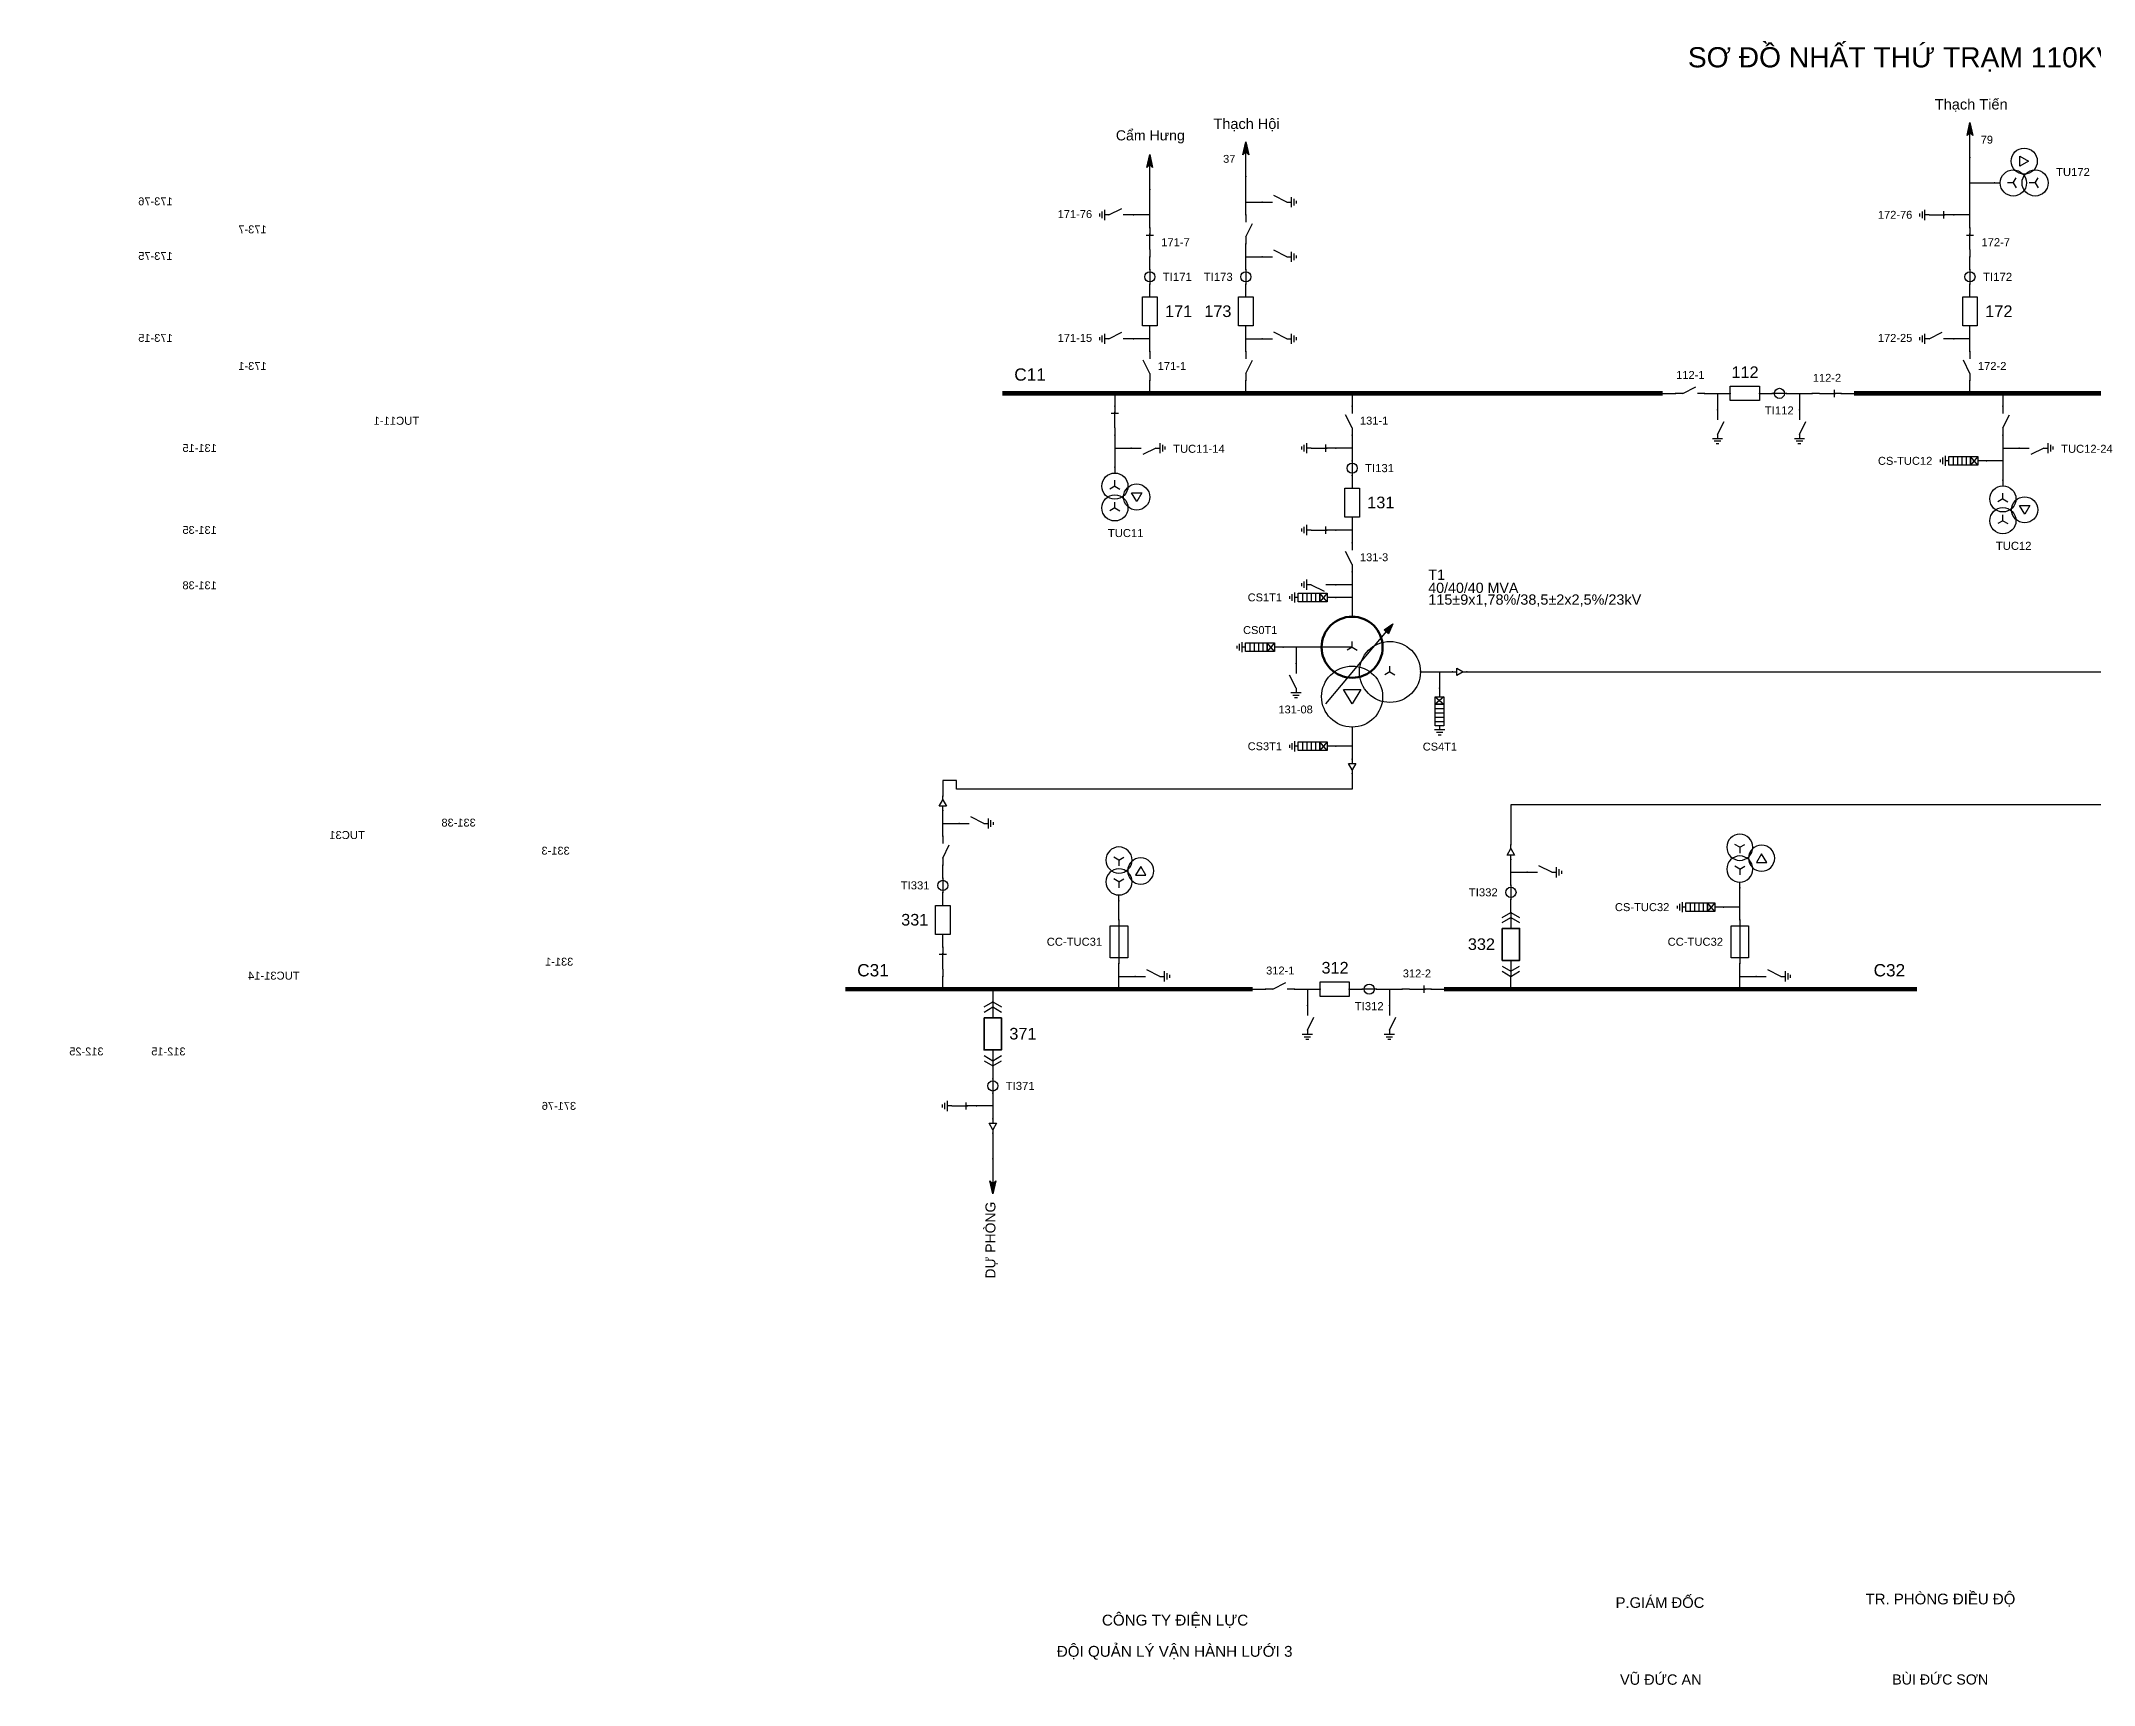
# Model space of a CAD drawing. Header units: millimetres. Extents: x -393 to 411, y 7 to 290.
# Drawn here: x -120 to 233.2, y 7 to 289.9 of the extents above; entities that cross this region are included whole.
import ezdxf

# ---------------------------------------------------------------- set-up
doc = ezdxf.new("R2010")
doc.units = ezdxf.units.MM
for name, color, linetype, lineweight in [('BUSBAR_110KV', 1, 'Continuous', 50), ('BUSBAR_35KV', 30, 'Continuous', 50), ('HV_110KV', 1, 'Continuous', 25), ('MV_22KV', 5, 'Continuous', 25), ('MV_35KV', 30, 'Continuous', 25)]:
    doc.layers.add(name, color=color, linetype=linetype, lineweight=lineweight)
doc.layers.add('SYM_PORTS', color=8, linetype='Continuous', plot=False)
doc.layers.add('TEXT', color=7, linetype='Continuous')
doc.styles.add('SLD_TEXT', font='arial.ttf')

# ---------------------------------------------------------------- blocks, each defined once
blk = doc.blocks.new('SYM_DISCONNECTOR_OPEN')
at = {"lineweight": 25}
for points in [[(0, -1.25), (-1.125, 1)], [(0, 2.5), (0, 1.25)], [(0, -1.25), (0, -2.5)]]:
    blk.add_lwpolyline(points, dxfattribs=at)
at = {"layer": 'SYM_PORTS'}
for p in [(0, 2.5), (0, -2.5)]:
    blk.add_point(p, dxfattribs=at)
blk.add_attdef('DEVICE_CODE', (1, -0.5), '', height=2)
blk = doc.blocks.new('SYM_EARTHING_SWITCH_OPEN')
at = {"lineweight": 25}
for points in [[(0, -1.25), (-1.125, 1)], [(0, 3), (0, 1.25)], [(-0.875, -2), (0.875, -2)], [(-0.5625, -2.4375), (0.5625, -2.4375)], [(-0.25, -2.875), (0.25, -2.875)], [(0, -1.25), (0, -2)]]:
    blk.add_lwpolyline(points, dxfattribs=at)
at = {"layer": 'SYM_PORTS'}
blk.add_point((0, 3), dxfattribs=at)
blk.add_attdef('DEVICE_CODE', (1.875, 0), '', height=2)
blk = doc.blocks.new('SYM_CIRCUIT_BREAKER')
at = {"lineweight": 25}
blk.add_lwpolyline([(-1.25, 2.5), (1.25, 2.5), (1.25, -2.5), (-1.25, -2.5)], close=True, dxfattribs=at)
at = {"layer": 'SYM_PORTS'}
for p in [(0, 2.5), (0, -2.5)]:
    blk.add_point(p, dxfattribs=at)
blk.add_attdef('DEVICE_CODE', (2.25, -0.5), '', height=2)
at = {"flags": 1}
blk.add_attdef('RATING', (2.25, -3.5), '', height=2, dxfattribs=at)
blk = doc.blocks.new('SYM_CURRENT_TRANSFORMER')
at = {"lineweight": 25}
blk.add_lwpolyline([(0, 1.25), (0, -1.25)], dxfattribs=at)
blk.add_circle((0, 0), 0.875, dxfattribs=at)
at = {"layer": 'SYM_PORTS'}
for p in [(0, 1.25), (0, -1.25)]:
    blk.add_point(p, dxfattribs=at)
blk.add_attdef('DEVICE_CODE', (1.875, -1.75), '', height=2)
at = {"flags": 1}
blk.add_attdef('RATIO', (1.875, -4.75), '', height=2, dxfattribs=at)
blk = doc.blocks.new('SYM_DISCONNECTOR_CLOSED')
at = {"lineweight": 25}
for points in [[(-0.625, 1.25), (0.625, 1.25)], [(0, 2.5), (0, 1.25)], [(0, -1.25), (0, 1.5)], [(0, -1.25), (0, -2.5)]]:
    blk.add_lwpolyline(points, dxfattribs=at)
at = {"layer": 'SYM_PORTS'}
for p in [(0, 2.5), (0, -2.5)]:
    blk.add_point(p, dxfattribs=at)
blk.add_attdef('DEVICE_CODE', (1.625, -0.5), '', height=2)
blk = doc.blocks.new('SYM_LINE_FEEDER_ARROW')
blk.add_hatch(color=7).paths.add_polyline_path([(0, -3), (-0.5, -0.75), (0, -1.25), (0.5, -0.75)])
at = {"lineweight": 25}
blk.add_lwpolyline([(0, 3), (0, -1.25)], dxfattribs=at)
blk.add_lwpolyline([(0, -3), (-0.5, -0.75), (0, -1.25), (0.5, -0.75)], close=True, dxfattribs=at)
at = {"layer": 'SYM_PORTS'}
blk.add_point((0, 3), dxfattribs=at)
blk.add_attdef('LINE_NAME', (1.5, 0), '', height=2)
blk = doc.blocks.new('SYM_VOLTAGE_TRANSFORMER')
at = {"lineweight": 25}
for points in [[(0, 4.625), (0, 3.625)], [(0, 1.375), (-0.8625, 0.875)], [(0, 1.375), (0, 2.375)], [(0, 1.375), (0.8625, 0.875)], [(0, -2.375), (-0.8625, -2.875)], [(0, -2.375), (0, -1.375)], [(0, -2.375), (0.8625, -2.875)]]:
    blk.add_lwpolyline(points, dxfattribs=at)
blk.add_lwpolyline([(2.875, 0.25), (4.625, 0.25), (3.75, -1.25)], close=True, dxfattribs=at)
for centre in [(0, 1.375), (3.75, -0.5), (0, -2.375)]:
    blk.add_circle(centre, 2.25, dxfattribs=at)
at = {"layer": 'SYM_PORTS'}
blk.add_point((0, 4.625), dxfattribs=at)
blk.add_attdef('DEVICE_CODE', (7, 1.625), '', height=2)
at = {"flags": 1}
blk.add_attdef('RATIO', (7, -1.375), '', height=2, dxfattribs=at)
blk = doc.blocks.new('SYM_EARTHING_SWITCH_CLOSED')
at = {"lineweight": 25}
for points in [[(-0.625, 1.25), (0.625, 1.25)], [(0, 3), (0, 1.25)], [(0, -1.25), (0, 1.5)], [(-0.875, -2), (0.875, -2)], [(-0.5625, -2.4375), (0.5625, -2.4375)], [(-0.25, -2.875), (0.25, -2.875)], [(0, -1.25), (0, -2)]]:
    blk.add_lwpolyline(points, dxfattribs=at)
at = {"layer": 'SYM_PORTS'}
blk.add_point((0, 3), dxfattribs=at)
blk.add_attdef('DEVICE_CODE', (1.875, 0), '', height=2)
blk = doc.blocks.new('SYM_SURGE_ARRESTER')
at = {"lineweight": 25}
for points in [[(0, 4), (0, 2.5)], [(-0.75, 2.5), (0.75, 1.25)], [(0.75, 2.5), (-0.75, 1.25)], [(-0.75, 0.5), (0.75, 0.5)], [(-0.875, -3.125), (0.875, -3.125)], [(-0.75, -0.25), (0.75, -0.25)], [(-0.75, -1), (0.75, -1)], [(-0.75, -1.75), (0.75, -1.75)], [(0, -2.5), (0, -3.125)], [(-0.5625, -3.5625), (0.5625, -3.5625)], [(-0.25, -4), (0.25, -4)]]:
    blk.add_lwpolyline(points, dxfattribs=at)
for points in [[(-0.75, 2.5), (0.75, 2.5), (0.75, 1.25), (-0.75, 1.25)], [(-0.75, 1.25), (0.75, 1.25), (0.75, -2.5), (-0.75, -2.5)]]:
    blk.add_lwpolyline(points, close=True, dxfattribs=at)
at = {"layer": 'SYM_PORTS'}
blk.add_point((0, 4), dxfattribs=at)
blk.add_attdef('DEVICE_CODE', (1.875, 1), '', height=2)
blk = doc.blocks.new('SYM_TRANSFORMER_3W')
blk.add_hatch(color=7).paths.add_polyline_path([(3.75, 8.25), (3.0125, 6.575), (2.2375, 7.225)])
at = {"lineweight": 25}
for points in [[(-7.75, -5.5), (3.0125, 7.35)], [(-3.25, 4.25), (-8.5, 4.25)], [(-3.25, 4.25), (-4.1125, 3.75)], [(-3.25, 4.25), (-3.25, 5.25)], [(-3.25, 4.25), (-2.3875, 3.75)], [(3.25, 0), (2.3875, -0.5)], [(3.25, 0), (3.25, 1)], [(3.25, 0), (4.1125, -0.5)]]:
    blk.add_lwpolyline(points, dxfattribs=at)
for points in [[(3.75, 8.25), (3.0125, 6.575), (2.2375, 7.225)], [(-4.75, -3), (-1.75, -3), (-3.25, -5.5)]]:
    blk.add_lwpolyline(points, close=True, dxfattribs=at)
at = {"lineweight": 50}
blk.add_circle((-3.25, 4.25), 5.25, dxfattribs=at)
at = {"lineweight": 25}
for centre in [(3.25, 0), (-3.25, -4.25)]:
    blk.add_circle(centre, 5.25, dxfattribs=at)
at = {"layer": 'SYM_PORTS'}
for p in [(-3.25, 9.5), (-8.5, 4.25), (8.5, 0), (-3.25, -9.5)]:
    blk.add_point(p, dxfattribs=at)
blk.add_attdef('DEVICE_CODE', (9.5, 6.5), '', height=2)
at = {"flags": 1}
for tag, p in [('POWER', (9.5, 3.5)), ('VOLTAGE_RATIO', (9.5, 0.5))]:
    blk.add_attdef(tag, p, '', height=2, dxfattribs=at)
blk = doc.blocks.new('SYM_CABLE_TERMINATION')
at = {"lineweight": 25}
blk.add_lwpolyline([(-0.625, 0.5), (0.625, 0.5), (0, -0.625)], close=True, dxfattribs=at)
for points in [[(0, 1.25), (0, 0.5)], [(0, -0.625), (0, -1.25)]]:
    blk.add_lwpolyline(points, dxfattribs=at)
at = {"layer": 'SYM_PORTS'}
for p in [(0, 1.25), (0, -1.25)]:
    blk.add_point(p, dxfattribs=at)
blk = doc.blocks.new('SYM_DRAWOUT_BREAKER')
at = {"lineweight": 25}
for points in [[(-1.5, 4.625), (0, 5.5), (1.5, 4.625)], [(-1.5, 3.75), (0, 4.625), (1.5, 3.75)], [(0, 5.5), (0, 2.75)], [(0, -2.75), (0, -5.5)], [(-1.5, -3.75), (0, -4.625), (1.5, -3.75)], [(-1.5, -4.625), (0, -5.5), (1.5, -4.625)]]:
    blk.add_lwpolyline(points, dxfattribs=at)
at = {"lineweight": 35}
blk.add_lwpolyline([(-1.5, 2.75), (1.5, 2.75), (1.5, -2.75), (-1.5, -2.75)], close=True, dxfattribs=at)
at = {"layer": 'SYM_PORTS'}
for p in [(0, 5.5), (0, -5.5)]:
    blk.add_point(p, dxfattribs=at)
blk.add_attdef('DEVICE_CODE', (2.5, 2.5), '', height=2)
at = {"flags": 1}
blk.add_attdef('RATING', (2.5, -0.5), '', height=2, dxfattribs=at)
blk = doc.blocks.new('SYM_FUSE_DISCONNECTOR')
at = {"lineweight": 25}
blk.add_lwpolyline([(0, 3.75), (0, -3.75)], dxfattribs=at)
blk.add_lwpolyline([(-1.5, 2.75), (1.5, 2.75), (1.5, -2.75), (-1.5, -2.75)], close=True, dxfattribs=at)
at = {"layer": 'SYM_PORTS'}
for p in [(0, 3.75), (0, -3.75)]:
    blk.add_point(p, dxfattribs=at)
blk.add_attdef('DEVICE_CODE', (2.5, 0.75), '', height=2)
at = {"flags": 1}
blk.add_attdef('RATING', (2.5, -2.25), '', height=2, dxfattribs=at)

msp = doc.modelspace()

# ---------------------------------------------------------------- linework, layer by layer
at = {"layer": 'BUSBAR_110KV', "const_width": 0.775}
for points in [[(45.41, 229.26), (159.04, 229.26)], [(191.95, 229.26), (319.31, 229.26)]]:
    msp.add_lwpolyline(points, dxfattribs=at)
at = {"layer": 'BUSBAR_35KV', "const_width": 0.775}
for points in [[(18.39, 126.76), (88.49, 126.76)], [(121.4, 126.76), (202.79, 126.76)]]:
    msp.add_lwpolyline(points, dxfattribs=at)
at = {"layer": 'HV_110KV'}
for points in [[(211.89, 265.47), (211.89, 269.87)], [(87.3, 262.17), (87.3, 266.57)], [(211.89, 259.97), (211.89, 265.47)], [(211.89, 265.47), (216.1, 265.47)], [(70.77, 259.97), (70.77, 264.37)], [(87.3, 259.97), (87.3, 262.17)], [(87.3, 262.17), (90.11, 262.17)], [(70.77, 259.97), (67.97, 259.97)], [(70.77, 257.76), (70.77, 259.97)], [(211.89, 259.97), (209.09, 259.97)], [(211.89, 257.76), (211.89, 259.97)], [(87.3, 252.76), (87.3, 254.97)], [(70.77, 250.56), (70.77, 252.76)], [(87.3, 250.56), (87.3, 252.76)], [(87.3, 252.76), (90.11, 252.76)], [(211.89, 250.56), (211.89, 252.76)], [(70.77, 245.86), (70.77, 248.06)], [(87.3, 245.86), (87.3, 248.06)], [(211.89, 245.86), (211.89, 248.06)], [(70.77, 238.66), (70.77, 240.86)], [(87.3, 238.66), (87.3, 240.86)], [(211.89, 238.66), (211.89, 240.86)], [(70.77, 238.66), (67.97, 238.66)], [(70.77, 236.46), (70.77, 238.66)], [(87.3, 236.46), (87.3, 238.66)], [(87.3, 238.66), (90.11, 238.66)], [(211.89, 238.66), (209.09, 238.66)], [(211.89, 236.46), (211.89, 238.66)], [(70.77, 229.26), (70.77, 231.46)], [(87.3, 229.26), (87.3, 231.46)], [(211.89, 229.26), (211.89, 231.46)], [(64.77, 229.26), (64.77, 227.06)], [(105.59, 229.26), (105.59, 227.06)], [(159.04, 229.26), (161.24, 229.26)], [(166.24, 229.26), (168.45, 229.26)], [(168.45, 229.26), (168.45, 226.45)], [(168.45, 229.26), (170.65, 229.26)], [(175.65, 229.26), (177.85, 229.26)], [(180.35, 229.26), (182.55, 229.26)], [(182.55, 229.26), (182.55, 226.45)], [(182.55, 229.26), (184.75, 229.26)], [(189.75, 229.26), (191.95, 229.26)], [(217.55, 229.26), (217.55, 227.06)], [(64.77, 222.06), (64.77, 219.85)], [(64.77, 219.85), (67.57, 219.85)], [(64.77, 219.85), (64.77, 216.55)], [(105.59, 219.85), (102.79, 219.85)], [(105.59, 222.06), (105.59, 219.85)], [(105.59, 219.85), (105.59, 217.65)], [(217.55, 222.06), (217.55, 219.85)], [(217.55, 219.85), (220.35, 219.85)], [(217.55, 219.85), (217.55, 217.65)], [(217.55, 217.65), (214.75, 217.65)], [(217.55, 217.65), (217.55, 214.35)], [(105.59, 215.15), (105.59, 212.95)], [(105.59, 205.75), (102.79, 205.75)], [(105.59, 207.95), (105.59, 205.75)], [(105.59, 205.75), (105.59, 203.55)], [(105.59, 198.55), (105.59, 196.35)], [(105.59, 196.35), (102.79, 196.35)], [(105.59, 196.35), (105.59, 194.15)], [(105.59, 194.15), (102.79, 194.15)], [(105.59, 194.15), (105.59, 190.84)], [(95.94, 185.59), (93.73, 185.59)], [(100.34, 185.59), (95.94, 185.59)], [(95.94, 185.59), (95.94, 182.79)]]:
    msp.add_lwpolyline(points, dxfattribs=at)
at = {"layer": 'MV_22KV'}
for points in [[(117.34, 181.34), (120.64, 181.34)], [(120.64, 181.34), (120.64, 178.54)], [(120.64, 181.34), (122.84, 181.34)], [(125.34, 181.34), (128.04, 181.34), (238.5, 181.34), (238.5, 161.45), (367.65, 161.45), (367.65, 178.14), (370.35, 178.14)]]:
    msp.add_lwpolyline(points, dxfattribs=at)
at = {"layer": 'MV_35KV'}
for points in [[(105.59, 171.84), (105.59, 168.54)], [(105.59, 168.54), (102.79, 168.54)], [(105.59, 168.54), (105.59, 166.34)], [(105.59, 163.84), (105.59, 161.14), (37.5, 161.14), (37.5, 162.67), (35.16, 162.67), (35.16, 159.97)], [(258.37, 163.84), (258.37, 161.14), (258.37, 158.45), (132.91, 158.45), (132.91, 154.26), (132.91, 151.56)], [(35.16, 155.26), (35.16, 157.47)], [(35.16, 153.06), (35.16, 155.26)], [(35.16, 155.26), (37.96, 155.26)], [(132.91, 146.86), (132.91, 149.06)], [(35.16, 145.86), (35.16, 148.06)], [(132.91, 144.66), (132.91, 146.86)], [(132.91, 146.86), (135.71, 146.86)], [(35.16, 141.16), (35.16, 143.36)], [(65.47, 138.66), (65.47, 141.96)], [(132.91, 139.96), (132.91, 142.16)], [(172.29, 140.86), (172.29, 144.16)], [(172.29, 140.86), (169.49, 140.86)], [(172.29, 138.66), (172.29, 140.86)], [(35.16, 133.96), (35.16, 136.16)], [(65.47, 128.96), (65.47, 131.16)], [(172.29, 128.96), (172.29, 131.16)], [(35.16, 126.76), (35.16, 128.96)], [(65.47, 126.76), (65.47, 128.96)], [(65.47, 128.96), (68.27, 128.96)], [(132.91, 126.76), (132.91, 128.96)], [(172.29, 126.76), (172.29, 128.96)], [(172.29, 128.96), (175.1, 128.96)], [(43.76, 126.76), (43.76, 124.56)], [(88.49, 126.76), (90.69, 126.76)], [(95.69, 126.76), (97.89, 126.76)], [(97.89, 126.76), (97.89, 123.95)], [(97.89, 126.76), (100.09, 126.76)], [(105.09, 126.76), (107.29, 126.76)], [(109.79, 126.76), (112, 126.76)], [(112, 126.76), (112, 123.95)], [(112, 126.76), (114.2, 126.76)], [(119.2, 126.76), (121.4, 126.76)], [(43.76, 113.56), (43.76, 111.35)], [(43.76, 106.65), (40.96, 106.65)], [(43.76, 108.85), (43.76, 106.65)], [(43.76, 106.65), (43.76, 104.45)], [(43.76, 101.95), (43.76, 97.55)]]:
    msp.add_lwpolyline(points, dxfattribs=at)

# ---------------------------------------------------------------- block references
at = {"layer": 'HV_110KV', "rotation": 180}
for p in [(211.89, 272.87), (87.3, 269.57), (70.77, 267.37)]:
    msp.add_blockref('SYM_LINE_FEEDER_ARROW', p, dxfattribs=at)
at = {"layer": 'HV_110KV'}
ref = msp.add_blockref('SYM_VOLTAGE_TRANSFORMER', (220.72, 265.47), dxfattribs=dict(at, rotation=90))
ref.add_attrib('DEVICE_CODE', 'TU172', (226.7, 266.66), dxfattribs={"layer": 'TEXT', "height": 1.387, "style": 'SLD_TEXT'})
ref = msp.add_blockref('SYM_EARTHING_SWITCH_OPEN', (93.11, 262.17), dxfattribs=dict(at, xscale=-1, rotation=90))
ref.add_attrib('DEVICE_CODE', '173-76', (97.34, 261.63), dxfattribs={"layer": 'TEXT', "extrusion": (0, 0, -1), "height": 1.361, "style": 'SLD_TEXT'})
ref = msp.add_blockref('SYM_DISCONNECTOR_OPEN', (87.3, 257.47), dxfattribs=dict(at, xscale=-1))
ref.add_attrib('DEVICE_CODE', '173-7', (81.17, 256.8), dxfattribs={"layer": 'TEXT', "extrusion": (0, 0, -1), "height": 1.363, "style": 'SLD_TEXT'})
ref = msp.add_blockref('SYM_EARTHING_SWITCH_OPEN', (64.97, 259.97), dxfattribs=dict(at, rotation=270))
ref.add_attrib('DEVICE_CODE', '171-76', (54.93, 259.43), dxfattribs={"layer": 'TEXT', "height": 1.361, "style": 'SLD_TEXT'})
ref = msp.add_blockref('SYM_EARTHING_SWITCH_CLOSED', (206.09, 259.97), dxfattribs=dict(at, rotation=270))
ref.add_attrib('DEVICE_CODE', '172-76', (196.05, 259.31), dxfattribs={"layer": 'TEXT', "height": 1.361, "style": 'SLD_TEXT'})
ref = msp.add_blockref('SYM_DISCONNECTOR_CLOSED', (70.77, 255.26), dxfattribs=at)
ref.add_attrib('DEVICE_CODE', '171-7', (72.75, 254.59), dxfattribs={"layer": 'TEXT', "height": 1.374, "style": 'SLD_TEXT'})
ref = msp.add_blockref('SYM_DISCONNECTOR_CLOSED', (211.89, 255.26), dxfattribs=at)
ref.add_attrib('DEVICE_CODE', '172-7', (213.87, 254.59), dxfattribs={"layer": 'TEXT', "height": 1.374, "style": 'SLD_TEXT'})
ref = msp.add_blockref('SYM_EARTHING_SWITCH_OPEN', (93.11, 252.76), dxfattribs=dict(at, xscale=-1, rotation=90))
ref.add_attrib('DEVICE_CODE', '173-75', (97.34, 252.23), dxfattribs={"layer": 'TEXT', "extrusion": (0, 0, -1), "height": 1.361, "style": 'SLD_TEXT'})
ref = msp.add_blockref('SYM_CURRENT_TRANSFORMER', (70.77, 249.31), dxfattribs=at)
ref.add_attrib('DEVICE_CODE', 'TI171', (73, 248.61), dxfattribs={"layer": 'TEXT', "height": 1.406, "style": 'SLD_TEXT'})
ref = msp.add_blockref('SYM_CURRENT_TRANSFORMER', (87.3, 249.31), dxfattribs=at)
ref.add_attrib('DEVICE_CODE', 'TI173', (80.06, 248.62), dxfattribs={"layer": 'TEXT', "height": 1.394, "style": 'SLD_TEXT'})
ref = msp.add_blockref('SYM_CURRENT_TRANSFORMER', (211.89, 249.31), dxfattribs=at)
ref.add_attrib('DEVICE_CODE', 'TI172', (214.12, 248.61), dxfattribs={"layer": 'TEXT', "height": 1.406, "style": 'SLD_TEXT'})
ref = msp.add_blockref('SYM_CIRCUIT_BREAKER', (70.77, 243.36), dxfattribs=at)
ref.add_attrib('DEVICE_CODE', '171', (73.38, 242.38), dxfattribs={"layer": 'TEXT', "height": 2.02, "style": 'SLD_TEXT'})
ref = msp.add_blockref('SYM_CIRCUIT_BREAKER', (87.3, 243.36), dxfattribs=at)
ref.add_attrib('DEVICE_CODE', '173', (80.15, 242.4), dxfattribs={"layer": 'TEXT', "height": 2.003, "style": 'SLD_TEXT'})
ref = msp.add_blockref('SYM_CIRCUIT_BREAKER', (211.89, 243.36), dxfattribs=at)
ref.add_attrib('DEVICE_CODE', '172', (214.5, 242.38), dxfattribs={"layer": 'TEXT', "height": 2.02, "style": 'SLD_TEXT'})
ref = msp.add_blockref('SYM_EARTHING_SWITCH_OPEN', (93.11, 238.66), dxfattribs=dict(at, xscale=-1, rotation=90))
ref.add_attrib('DEVICE_CODE', '173-15', (97.34, 238.13), dxfattribs={"layer": 'TEXT', "extrusion": (0, 0, -1), "height": 1.361, "style": 'SLD_TEXT'})
ref = msp.add_blockref('SYM_EARTHING_SWITCH_OPEN', (64.97, 238.66), dxfattribs=dict(at, rotation=270))
ref.add_attrib('DEVICE_CODE', '171-15', (54.93, 238.13), dxfattribs={"layer": 'TEXT', "height": 1.361, "style": 'SLD_TEXT'})
ref = msp.add_blockref('SYM_EARTHING_SWITCH_OPEN', (206.09, 238.66), dxfattribs=dict(at, rotation=270))
ref.add_attrib('DEVICE_CODE', '172-25', (196.05, 238.13), dxfattribs={"layer": 'TEXT', "height": 1.361, "style": 'SLD_TEXT'})
ref = msp.add_blockref('SYM_DISCONNECTOR_OPEN', (87.3, 233.96), dxfattribs=dict(at, xscale=-1))
ref.add_attrib('DEVICE_CODE', '173-1', (81.17, 233.3), dxfattribs={"layer": 'TEXT', "extrusion": (0, 0, -1), "height": 1.363, "style": 'SLD_TEXT'})
ref = msp.add_blockref('SYM_DISCONNECTOR_OPEN', (70.77, 233.96), dxfattribs=at)
ref.add_attrib('DEVICE_CODE', '171-1', (72.13, 233.29), dxfattribs={"layer": 'TEXT', "height": 1.374, "style": 'SLD_TEXT'})
ref = msp.add_blockref('SYM_DISCONNECTOR_OPEN', (163.74, 229.26), dxfattribs=dict(at, rotation=270))
ref.add_attrib('DEVICE_CODE', '112-1', (161.35, 231.76), dxfattribs={"layer": 'TEXT', "height": 1.36, "style": 'SLD_TEXT'})
ref = msp.add_blockref('SYM_CIRCUIT_BREAKER', (173.15, 229.26), dxfattribs=dict(at, rotation=270))
ref.add_attrib('DEVICE_CODE', '112', (170.87, 231.91), dxfattribs={"layer": 'TEXT', "height": 1.999, "style": 'SLD_TEXT'})
ref = msp.add_blockref('SYM_DISCONNECTOR_OPEN', (211.89, 233.96), dxfattribs=at)
ref.add_attrib('DEVICE_CODE', '172-2', (213.25, 233.29), dxfattribs={"layer": 'TEXT', "height": 1.374, "style": 'SLD_TEXT'})
ref = msp.add_blockref('SYM_CURRENT_TRANSFORMER', (179.1, 229.26), dxfattribs=dict(at, rotation=270))
ref.add_attrib('DEVICE_CODE', 'TI112', (176.59, 225.63), dxfattribs={"layer": 'TEXT', "height": 1.392, "style": 'SLD_TEXT'})
ref = msp.add_blockref('SYM_DISCONNECTOR_CLOSED', (187.25, 229.26), dxfattribs=dict(at, rotation=270))
ref.add_attrib('DEVICE_CODE', '112-2', (184.86, 231.26), dxfattribs={"layer": 'TEXT', "height": 1.36, "style": 'SLD_TEXT'})
ref = msp.add_blockref('SYM_DISCONNECTOR_OPEN', (217.55, 224.56), dxfattribs=dict(at, xscale=-1))
ref.add_attrib('DEVICE_CODE', 'TUC12-2', (208.34, 223.86), dxfattribs={"layer": 'TEXT', "extrusion": (0, 0, -1), "height": 1.381, "style": 'SLD_TEXT'})
ref = msp.add_blockref('SYM_EARTHING_SWITCH_OPEN', (182.55, 223.45), dxfattribs=dict(at, xscale=-1))
ref.add_attrib('DEVICE_CODE', '112-25', (179.77, 217.86), dxfattribs={"layer": 'TEXT', "extrusion": (0, 0, -1), "height": 1.358, "style": 'SLD_TEXT'})
ref = msp.add_blockref('SYM_EARTHING_SWITCH_OPEN', (168.45, 223.45), dxfattribs=dict(at, xscale=-1))
ref.add_attrib('DEVICE_CODE', '112-15', (165.67, 217.86), dxfattribs={"layer": 'TEXT', "extrusion": (0, 0, -1), "height": 1.358, "style": 'SLD_TEXT'})
ref = msp.add_blockref('SYM_DISCONNECTOR_CLOSED', (64.77, 224.56), dxfattribs=dict(at, xscale=-1))
ref.add_attrib('DEVICE_CODE', 'TUC11-1', (54.93, 223.86), dxfattribs={"layer": 'TEXT', "extrusion": (0, 0, -1), "height": 1.381, "style": 'SLD_TEXT'})
ref = msp.add_blockref('SYM_DISCONNECTOR_OPEN', (105.59, 224.56), dxfattribs=at)
ref.add_attrib('DEVICE_CODE', '131-1', (106.94, 223.89), dxfattribs={"layer": 'TEXT', "height": 1.36, "style": 'SLD_TEXT'})
ref = msp.add_blockref('SYM_EARTHING_SWITCH_OPEN', (252.57, 219.85), dxfattribs=dict(at, xscale=-1, rotation=270))
ref.add_attrib('DEVICE_CODE', '132-25', (242.53, 219.07), dxfattribs={"layer": 'TEXT', "extrusion": (0, 0, -1), "height": 1.358, "style": 'SLD_TEXT'})
ref = msp.add_blockref('SYM_EARTHING_SWITCH_CLOSED', (99.79, 219.85), dxfattribs=dict(at, xscale=-1, rotation=270))
ref.add_attrib('DEVICE_CODE', '131-15', (89.75, 219.19), dxfattribs={"layer": 'TEXT', "extrusion": (0, 0, -1), "height": 1.358, "style": 'SLD_TEXT'})
ref = msp.add_blockref('SYM_EARTHING_SWITCH_OPEN', (70.57, 219.85), dxfattribs=dict(at, rotation=90))
ref.add_attrib('DEVICE_CODE', 'TUC11-14', (74.8, 219.04), dxfattribs={"layer": 'TEXT', "height": 1.377, "style": 'SLD_TEXT'})
ref = msp.add_blockref('SYM_EARTHING_SWITCH_OPEN', (223.35, 219.85), dxfattribs=dict(at, rotation=90))
ref.add_attrib('DEVICE_CODE', 'TUC12-24', (227.58, 219.04), dxfattribs={"layer": 'TEXT', "height": 1.377, "style": 'SLD_TEXT'})
ref = msp.add_blockref('SYM_VOLTAGE_TRANSFORMER', (64.77, 211.93), dxfattribs=at)
ref.add_attrib('DEVICE_CODE', 'TUC11', (63.57, 204.54), dxfattribs={"layer": 'TEXT', "height": 1.383, "style": 'SLD_TEXT'})
ref = msp.add_blockref('SYM_CURRENT_TRANSFORMER', (105.59, 216.4), dxfattribs=at)
ref.add_attrib('DEVICE_CODE', 'TI131', (107.82, 215.71), dxfattribs={"layer": 'TEXT', "height": 1.391, "style": 'SLD_TEXT'})
ref = msp.add_blockref('SYM_SURGE_ARRESTER', (210.75, 217.65), dxfattribs=dict(at, rotation=270))
ref.add_attrib('DEVICE_CODE', 'CS-TUC12', (196.05, 216.97), dxfattribs={"layer": 'TEXT', "height": 1.371, "style": 'SLD_TEXT'})
ref = msp.add_blockref('SYM_CIRCUIT_BREAKER', (105.59, 210.45), dxfattribs=at)
ref.add_attrib('DEVICE_CODE', '131', (108.19, 209.49), dxfattribs={"layer": 'TEXT', "height": 2.003, "style": 'SLD_TEXT'})
ref = msp.add_blockref('SYM_VOLTAGE_TRANSFORMER', (217.55, 209.73), dxfattribs=at)
ref.add_attrib('DEVICE_CODE', 'TUC12', (216.35, 202.34), dxfattribs={"layer": 'TEXT', "height": 1.383, "style": 'SLD_TEXT'})
ref = msp.add_blockref('SYM_EARTHING_SWITCH_OPEN', (252.57, 205.75), dxfattribs=dict(at, xscale=-1, rotation=270))
ref.add_attrib('DEVICE_CODE', '132-35', (242.53, 204.97), dxfattribs={"layer": 'TEXT', "extrusion": (0, 0, -1), "height": 1.358, "style": 'SLD_TEXT'})
ref = msp.add_blockref('SYM_EARTHING_SWITCH_CLOSED', (99.79, 205.75), dxfattribs=dict(at, xscale=-1, rotation=270))
ref.add_attrib('DEVICE_CODE', '131-35', (89.75, 205.09), dxfattribs={"layer": 'TEXT', "extrusion": (0, 0, -1), "height": 1.358, "style": 'SLD_TEXT'})
ref = msp.add_blockref('SYM_DISCONNECTOR_OPEN', (105.59, 201.05), dxfattribs=at)
ref.add_attrib('DEVICE_CODE', '131-3', (106.94, 200.39), dxfattribs={"layer": 'TEXT', "height": 1.36, "style": 'SLD_TEXT'})
ref = msp.add_blockref('SYM_TRANSFORMER_3W', (108.84, 181.34), dxfattribs=at)
ref.add_attrib('DEVICE_CODE', 'T1', (118.69, 197.18), dxfattribs={"layer": 'TEXT', "height": 1.776, "style": 'SLD_TEXT'})
ref = msp.add_blockref('SYM_EARTHING_SWITCH_OPEN', (252.57, 196.35), dxfattribs=dict(at, xscale=-1, rotation=270))
ref.add_attrib('DEVICE_CODE', '132-38', (242.53, 195.56), dxfattribs={"layer": 'TEXT', "extrusion": (0, 0, -1), "height": 1.358, "style": 'SLD_TEXT'})
ref = msp.add_blockref('SYM_EARTHING_SWITCH_OPEN', (99.79, 196.35), dxfattribs=dict(at, xscale=-1, rotation=270))
ref.add_attrib('DEVICE_CODE', '131-38', (89.75, 195.56), dxfattribs={"layer": 'TEXT', "extrusion": (0, 0, -1), "height": 1.358, "style": 'SLD_TEXT'})
ref = msp.add_blockref('SYM_SURGE_ARRESTER', (98.79, 194.15), dxfattribs=dict(at, rotation=270))
ref.add_attrib('DEVICE_CODE', 'CS1T1', (87.62, 193.48), dxfattribs={"layer": 'TEXT', "height": 1.356, "style": 'SLD_TEXT'})
ref = msp.add_blockref('SYM_SURGE_ARRESTER', (89.73, 185.59), dxfattribs=dict(at, rotation=270))
ref.add_attrib('DEVICE_CODE', 'CS0T1', (86.83, 187.86), dxfattribs={"layer": 'TEXT', "height": 1.356, "style": 'SLD_TEXT'})
ref = msp.add_blockref('SYM_EARTHING_SWITCH_OPEN', (95.94, 179.79), dxfattribs=at)
ref.add_attrib('DEVICE_CODE', '131-08', (92.91, 174.2), dxfattribs={"layer": 'TEXT', "height": 1.358, "style": 'SLD_TEXT'})
at = {"layer": 'MV_22KV', "rotation": 90}
msp.add_blockref('SYM_CABLE_TERMINATION', (124.09, 181.34), dxfattribs=at)
at = {"layer": 'MV_22KV'}
ref = msp.add_blockref('SYM_SURGE_ARRESTER', (120.64, 174.54), dxfattribs=at)
ref.add_attrib('DEVICE_CODE', 'CS4T1', (117.74, 167.81), dxfattribs={"layer": 'TEXT', "height": 1.356, "style": 'SLD_TEXT'})
at = {"layer": 'MV_35KV'}
ref = msp.add_blockref('SYM_SURGE_ARRESTER', (98.79, 168.54), dxfattribs=dict(at, rotation=270))
ref.add_attrib('DEVICE_CODE', 'CS3T1', (87.62, 167.87), dxfattribs={"layer": 'TEXT', "height": 1.356, "style": 'SLD_TEXT'})
for name, p in [('SYM_CABLE_TERMINATION', (105.59, 165.09)), ('SYM_CABLE_TERMINATION', (43.76, 103.2)), ('SYM_LINE_FEEDER_ARROW', (43.76, 94.55))]:
    msp.add_blockref(name, p, dxfattribs=at)
at = {"layer": 'MV_35KV', "rotation": 180}
for p in [(35.16, 158.72), (132.91, 150.31)]:
    msp.add_blockref('SYM_CABLE_TERMINATION', p, dxfattribs=at)
at = {"layer": 'MV_35KV'}
ref = msp.add_blockref('SYM_VOLTAGE_TRANSFORMER', (172.29, 148.79), dxfattribs=dict(at, xscale=-1, rotation=180))
ref.add_attrib('DEVICE_CODE', 'TUC32', (171.09, 154.78), dxfattribs={"layer": 'TEXT', "extrusion": (0, 0, -1), "height": 1.383, "style": 'SLD_TEXT'})
ref = msp.add_blockref('SYM_EARTHING_SWITCH_OPEN', (40.96, 155.26), dxfattribs=dict(at, xscale=-1, rotation=90))
ref.add_attrib('DEVICE_CODE', '331-38', (45.19, 154.73), dxfattribs={"layer": 'TEXT', "extrusion": (0, 0, -1), "height": 1.358, "style": 'SLD_TEXT'})
ref = msp.add_blockref('SYM_VOLTAGE_TRANSFORMER', (65.47, 146.59), dxfattribs=dict(at, xscale=-1, rotation=180))
ref.add_attrib('DEVICE_CODE', 'TUC31', (64.27, 152.58), dxfattribs={"layer": 'TEXT', "extrusion": (0, 0, -1), "height": 1.383, "style": 'SLD_TEXT'})
ref = msp.add_blockref('SYM_DISCONNECTOR_OPEN', (35.16, 150.56), dxfattribs=dict(at, xscale=-1))
ref.add_attrib('DEVICE_CODE', '331-3', (29.02, 149.9), dxfattribs={"layer": 'TEXT', "extrusion": (0, 0, -1), "height": 1.36, "style": 'SLD_TEXT'})
ref = msp.add_blockref('SYM_EARTHING_SWITCH_OPEN', (138.71, 146.86), dxfattribs=dict(at, xscale=-1, rotation=90))
ref.add_attrib('DEVICE_CODE', '332-38', (142.94, 146.33), dxfattribs={"layer": 'TEXT', "extrusion": (0, 0, -1), "height": 1.358, "style": 'SLD_TEXT'})
ref = msp.add_blockref('SYM_CURRENT_TRANSFORMER', (35.16, 144.61), dxfattribs=at)
ref.add_attrib('DEVICE_CODE', 'TI331', (27.92, 143.92), dxfattribs={"layer": 'TEXT', "height": 1.391, "style": 'SLD_TEXT'})
ref = msp.add_blockref('SYM_CURRENT_TRANSFORMER', (132.91, 143.41), dxfattribs=at)
ref.add_attrib('DEVICE_CODE', 'TI332', (125.67, 142.72), dxfattribs={"layer": 'TEXT', "height": 1.391, "style": 'SLD_TEXT'})
ref = msp.add_blockref('SYM_SURGE_ARRESTER', (165.49, 140.86), dxfattribs=dict(at, rotation=270))
ref.add_attrib('DEVICE_CODE', 'CS-TUC32', (150.8, 140.18), dxfattribs={"layer": 'TEXT', "height": 1.371, "style": 'SLD_TEXT'})
ref = msp.add_blockref('SYM_CIRCUIT_BREAKER', (35.16, 138.66), dxfattribs=at)
ref.add_attrib('DEVICE_CODE', '331', (28, 137.7), dxfattribs={"layer": 'TEXT', "height": 2.003, "style": 'SLD_TEXT'})
ref = msp.add_blockref('SYM_FUSE_DISCONNECTOR', (65.47, 134.91), dxfattribs=at)
ref.add_attrib('DEVICE_CODE', 'CC-TUC31', (53.05, 134.22), dxfattribs={"layer": 'TEXT', "height": 1.38, "style": 'SLD_TEXT'})
ref = msp.add_blockref('SYM_DRAWOUT_BREAKER', (132.91, 134.46), dxfattribs=at)
ref.add_attrib('DEVICE_CODE', '332', (125.5, 133.49), dxfattribs={"layer": 'TEXT', "height": 2.003, "style": 'SLD_TEXT'})
ref = msp.add_blockref('SYM_FUSE_DISCONNECTOR', (172.29, 134.91), dxfattribs=at)
ref.add_attrib('DEVICE_CODE', 'CC-TUC32', (159.87, 134.22), dxfattribs={"layer": 'TEXT', "height": 1.38, "style": 'SLD_TEXT'})
ref = msp.add_blockref('SYM_DISCONNECTOR_CLOSED', (35.16, 131.46), dxfattribs=dict(at, xscale=-1))
ref.add_attrib('DEVICE_CODE', '331-1', (28.4, 130.8), dxfattribs={"layer": 'TEXT', "extrusion": (0, 0, -1), "height": 1.36, "style": 'SLD_TEXT'})
ref = msp.add_blockref('SYM_CIRCUIT_BREAKER', (102.59, 126.76), dxfattribs=dict(at, rotation=270))
ref.add_attrib('DEVICE_CODE', '312', (100.32, 129.44), dxfattribs={"layer": 'TEXT', "height": 2.003, "style": 'SLD_TEXT'})
ref = msp.add_blockref('SYM_EARTHING_SWITCH_OPEN', (178.1, 128.96), dxfattribs=dict(at, xscale=-1, rotation=90))
ref.add_attrib('DEVICE_CODE', 'TUC32-24', (182.33, 128.39), dxfattribs={"layer": 'TEXT', "extrusion": (0, 0, -1), "height": 1.377, "style": 'SLD_TEXT'})
ref = msp.add_blockref('SYM_EARTHING_SWITCH_OPEN', (71.27, 128.96), dxfattribs=dict(at, xscale=-1, rotation=90))
ref.add_attrib('DEVICE_CODE', 'TUC31-14', (75.5, 128.39), dxfattribs={"layer": 'TEXT', "extrusion": (0, 0, -1), "height": 1.377, "style": 'SLD_TEXT'})
ref = msp.add_blockref('SYM_DISCONNECTOR_OPEN', (93.19, 126.76), dxfattribs=dict(at, rotation=270))
ref.add_attrib('DEVICE_CODE', '312-1', (90.8, 129.28), dxfattribs={"layer": 'TEXT', "height": 1.36, "style": 'SLD_TEXT'})
ref = msp.add_blockref('SYM_CURRENT_TRANSFORMER', (108.54, 126.76), dxfattribs=dict(at, rotation=270))
ref.add_attrib('DEVICE_CODE', 'TI312', (106.04, 123.13), dxfattribs={"layer": 'TEXT', "height": 1.391, "style": 'SLD_TEXT'})
ref = msp.add_blockref('SYM_DISCONNECTOR_CLOSED', (116.7, 126.76), dxfattribs=dict(at, rotation=270))
ref.add_attrib('DEVICE_CODE', '312-2', (114.31, 128.78), dxfattribs={"layer": 'TEXT', "height": 1.36, "style": 'SLD_TEXT'})
ref = msp.add_blockref('SYM_EARTHING_SWITCH_OPEN', (112, 120.95), dxfattribs=dict(at, xscale=-1))
ref.add_attrib('DEVICE_CODE', '312-25', (109.22, 115.36), dxfattribs={"layer": 'TEXT', "extrusion": (0, 0, -1), "height": 1.358, "style": 'SLD_TEXT'})
ref = msp.add_blockref('SYM_EARTHING_SWITCH_OPEN', (97.89, 120.95), dxfattribs=dict(at, xscale=-1))
ref.add_attrib('DEVICE_CODE', '312-15', (95.11, 115.36), dxfattribs={"layer": 'TEXT', "extrusion": (0, 0, -1), "height": 1.358, "style": 'SLD_TEXT'})
ref = msp.add_blockref('SYM_DRAWOUT_BREAKER', (43.76, 119.06), dxfattribs=at)
ref.add_attrib('DEVICE_CODE', '371', (46.61, 118.09), dxfattribs={"layer": 'TEXT', "height": 2.003, "style": 'SLD_TEXT'})
ref = msp.add_blockref('SYM_CURRENT_TRANSFORMER', (43.76, 110.1), dxfattribs=at)
ref.add_attrib('DEVICE_CODE', 'TI371', (45.99, 109.41), dxfattribs={"layer": 'TEXT', "height": 1.394, "style": 'SLD_TEXT'})
ref = msp.add_blockref('SYM_EARTHING_SWITCH_CLOSED', (37.96, 106.65), dxfattribs=dict(at, xscale=-1, rotation=270))
ref.add_attrib('DEVICE_CODE', '371-76', (27.92, 105.99), dxfattribs={"layer": 'TEXT', "extrusion": (0, 0, -1), "height": 1.361, "style": 'SLD_TEXT'})

# ---------------------------------------------------------------- texts
at = {"layer": 'TEXT', "attachment_point": 7, "style": 'SLD_TEXT'}
for s, insert, char_height in [('SƠ ĐỒ NHẤT THỨ TRẠM 110KV HƯƠNG KHÊ', (163.35, 284.59), 3.4742), ('Thạch Tiến', (205.84, 277.71), 1.793), ('Thạch Hội', (81.73, 274.37), 1.788), ('Cẩm Hưng', (64.94, 272.27), 1.735), ('79', (213.75, 272.22), 1.353), ('37', (83.4, 268.92), 1.353), ('C11', (47.46, 231.42), 2.117), ('40/40/40 MVA', (118.69, 194.91), 1.751), ('115±9x1,78%/38,5±2x2,5%/23kV', (118.69, 192.57), 1.7757), ('C31', (20.44, 128.92), 2.117), ('C32', (195.31, 128.92), 2.117), ('P.GIÁM ĐỐC', (150.92, 20.27), 1.822), ('TR. PHÒNG ĐIỀU ĐỘ', (193.92, 20.49), 1.8451), ('CÔNG TY ĐIỆN LỰC', (62.54, 16.84), 1.8707), ('ĐỘI QUẢN LÝ VẬN HÀNH LƯỚI 3', (54.78, 11.37), 1.8672), ('VŨ ĐỨC AN', (151.68, 7.04), 1.784), ('BÙI ĐỨC SƠN', (198.52, 7.08), 1.7459)]:
    msp.add_mtext(s, dxfattribs=dict(at, insert=insert, char_height=char_height))
at = {"layer": 'TEXT', "insert": (44.6, 76.96), "char_height": 1.716, "attachment_point": 7, "rotation": 90, "style": 'SLD_TEXT'}
msp.add_mtext('DỰ PHÒNG', dxfattribs=at)

doc.saveas('drawing.dxf')
